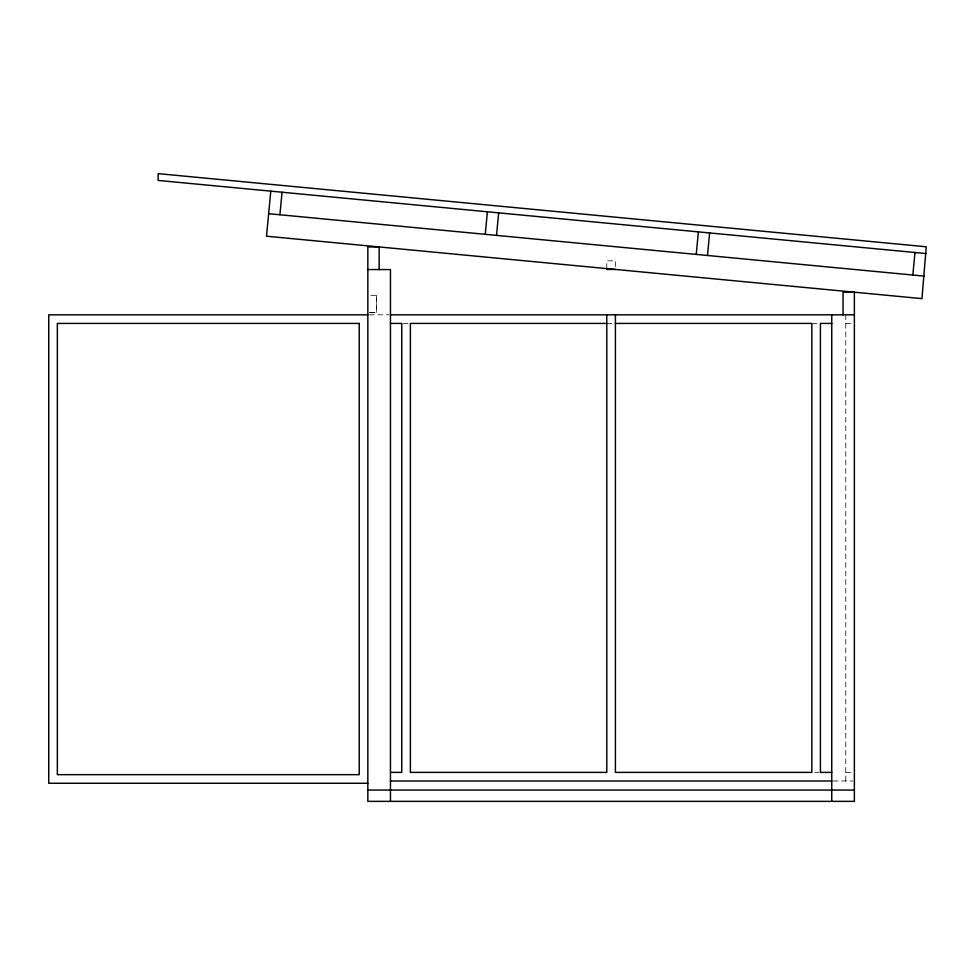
<?xml version="1.0" encoding="UTF-8"?>
<svg xmlns="http://www.w3.org/2000/svg" width="975" height="975" viewBox="0 0 975 975"><rect width="100%" height="100%" fill="white"/><g stroke="black" fill="none" stroke-linecap="round" stroke-linejoin="round"><path stroke-width="0.73" stroke-dasharray="4.88 3.66" d="M376.411 311.634L376.435 295.315L367.831 295.315M369.269 312.561L376.435 312.707L367.831 312.707M369.342 314.827L388.952 314.827M403.211 323.42L408.939 323.42M606.803 323.42L612.532 323.42M811.834 323.42L819 323.42M845.776 323.42L854.38 323.42M814.698 772.395L819 772.395M845.776 772.395L854.38 772.395M833.15 780.999L852.942 780.999M845.776 314.827L845.776 780.999M615.408 266.565L615.408 260.837L606.803 260.837L606.803 268.613M376.435 295.315L376.435 312.561"/><path stroke-width="1.46" d="M270.794 191.149L266.504 236.206L921.96 298.63L926.25 246.785L158.157 173.635L158.157 180.424L926.25 253.573M279.91 214.756L282.067 192.221M485.258 234.305L487.403 211.782M496.519 235.377L498.664 212.855M696.235 254.402L698.38 231.867M707.497 255.474L709.642 232.94M912.844 275.035L914.989 252.501M367.831 269.563L390.463 269.563L390.463 801.365M615.408 269.429L606.803 269.429L606.803 268.613M367.831 314.827L48.75 314.827L48.75 783.266L367.831 783.266M390.463 314.827L854.38 314.827M390.463 323.42L401.773 323.42L401.773 772.395L390.463 772.395M606.803 323.42L410.378 323.42L410.378 772.395L606.803 772.395L606.803 314.827M615.408 323.42L811.834 323.42L811.834 772.395L615.408 772.395L615.408 314.827M831.748 323.42L820.426 323.42L820.426 772.395L831.748 772.395M390.463 780.999L831.748 780.999M367.831 790.055L854.38 790.055M268.649 213.683L924.105 276.108M843.058 314.827L843.058 292.195L854.38 292.195L854.38 801.365L367.831 801.365L367.831 246.931L379.141 246.931L379.141 269.563M831.748 314.827L831.748 801.365M359.227 323.42L57.354 323.42L57.354 774.662L359.227 774.662L359.227 323.42"/></g></svg>
